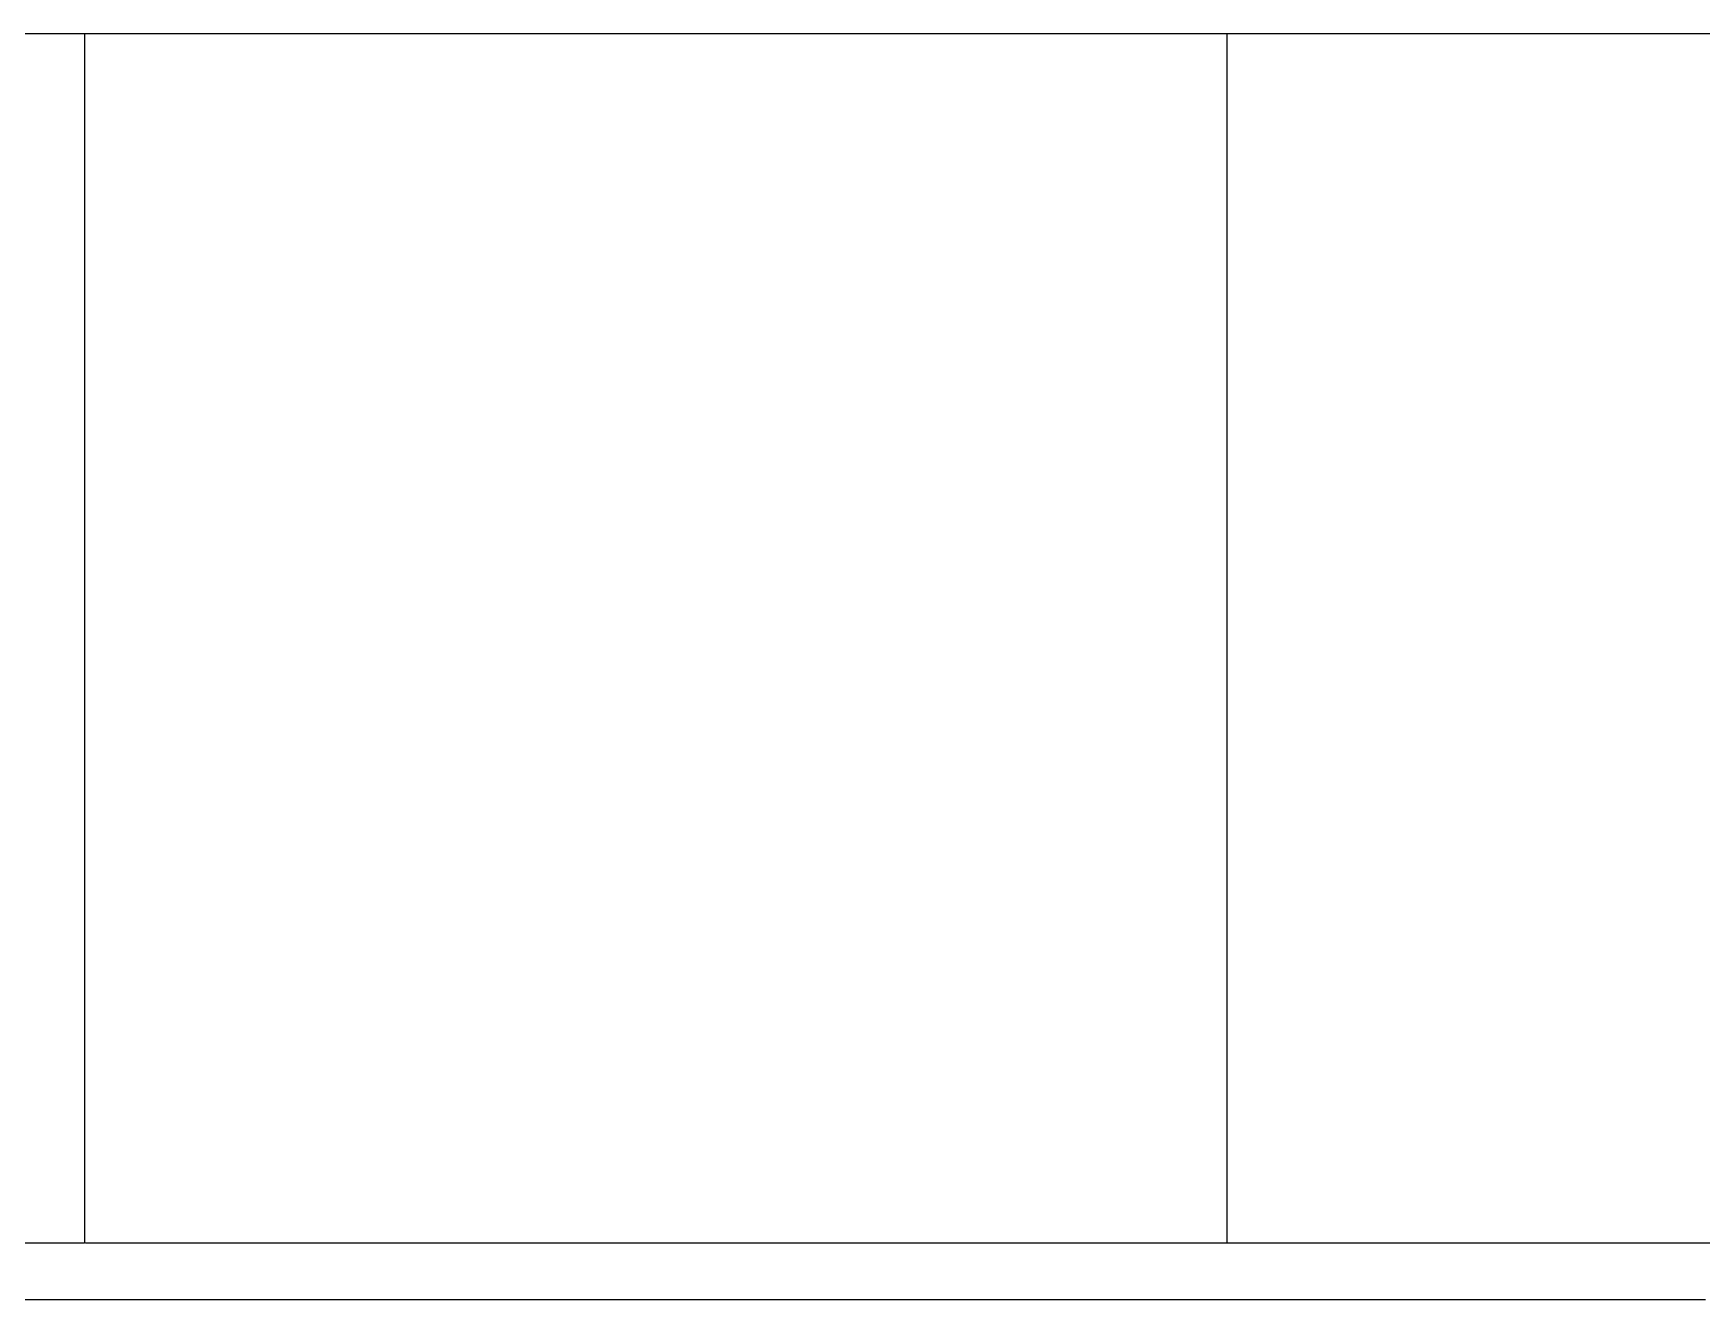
# Model space of a CAD drawing. Header units: metres. Extents: x -57 to 501, y 45 to 307.
# Drawn here: x 283.668 to 287.601, y 100.025 to 103.009 of the extents above; entities that cross this region are included whole.
import ezdxf

# ---------------------------------------------------------------- set-up
doc = ezdxf.new("R2010")
doc.units = ezdxf.units.M

msp = doc.modelspace()

# ---------------------------------------------------------------- linework, layer by layer
at = {"color": 251, "true_color": 0x636466}
for p, q in [((281.0962, 103.009), (283.7892, 103.009)), ((283.7892, 103.009), (286.4822, 103.009)), ((283.7892, 103.009), (283.7892, 100.1581)), ((286.4822, 100.1581), (286.4822, 103.009)), ((286.4822, 103.009), (289.5888, 103.009)), ((283.7892, 100.1581), (281.0962, 100.1581)), ((286.4822, 100.1581), (283.7916, 100.1581)), ((286.4846, 100.1581), (286.4822, 100.1581)), ((289.5888, 100.1581), (286.4846, 100.1581)), ((283.6362, 100.0255), (283.7809, 100.0255)), ((283.7809, 100.0255), (283.7871, 100.0255)), ((283.7871, 100.0255), (283.7892, 100.0255)), ((283.7892, 100.0255), (283.9322, 100.0255)), ((283.9322, 100.0255), (283.9384, 100.0255)), ((283.9384, 100.0255), (284.0637, 100.0255)), ((284.0637, 100.0255), (284.0699, 100.0255)), ((284.0699, 100.0255), (284.2146, 100.0255)), ((284.2146, 100.0255), (284.2208, 100.0255)), ((284.2208, 100.0255), (284.3461, 100.0255)), ((284.3461, 100.0255), (284.3523, 100.0255)), ((284.3523, 100.0255), (284.497, 100.0255)), ((284.497, 100.0255), (284.5032, 100.0255)), ((284.5032, 100.0255), (284.6285, 100.0255)), ((284.6285, 100.0255), (284.6347, 100.0255)), ((284.6347, 100.0255), (284.7794, 100.0255)), ((284.7794, 100.0255), (284.7856, 100.0255)), ((284.7856, 100.0255), (284.9109, 100.0255)), ((284.9109, 100.0255), (284.9171, 100.0255)), ((284.9171, 100.0255), (285.0618, 100.0255)), ((285.0618, 100.0255), (285.068, 100.0255)), ((285.068, 100.0255), (285.1933, 100.0255)), ((285.1933, 100.0255), (285.1995, 100.0255)), ((285.1995, 100.0255), (285.3442, 100.0255)), ((285.3442, 100.0255), (285.3505, 100.0255)), ((285.3505, 100.0255), (285.4757, 100.0255)), ((285.4757, 100.0255), (285.4819, 100.0255)), ((285.4819, 100.0255), (285.6267, 100.0255)), ((285.6267, 100.0255), (285.6329, 100.0255)), ((285.6329, 100.0255), (285.7581, 100.0255)), ((285.7581, 100.0255), (285.7644, 100.0255)), ((285.7644, 100.0255), (285.9091, 100.0255)), ((285.9091, 100.0255), (285.9153, 100.0255)), ((285.9153, 100.0255), (286.0406, 100.0255)), ((286.0406, 100.0255), (286.0468, 100.0255)), ((286.0468, 100.0255), (286.1915, 100.0255)), ((286.1915, 100.0255), (286.1977, 100.0255)), ((286.1977, 100.0255), (286.323, 100.0255)), ((286.323, 100.0255), (286.3292, 100.0255)), ((286.3292, 100.0255), (286.4739, 100.0255)), ((286.4739, 100.0255), (286.4801, 100.0255)), ((286.4801, 100.0255), (286.4822, 100.0255)), ((286.4822, 100.0255), (286.6054, 100.0255)), ((286.6054, 100.0255), (286.7625, 100.0255)), ((286.7625, 100.0255), (286.8878, 100.0255)), ((286.8878, 100.0255), (287.0449, 100.0255)), ((287.0449, 100.0255), (287.1702, 100.0255)), ((287.1702, 100.0255), (287.3274, 100.0255)), ((287.3274, 100.0255), (287.4526, 100.0255)), ((287.4526, 100.0255), (287.6098, 100.0255))]:
    msp.add_line(p, q, dxfattribs=at)

doc.saveas('drawing.dxf')
